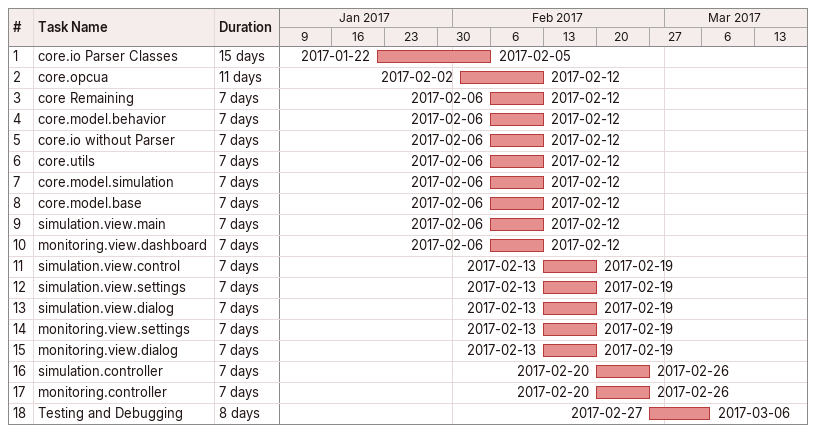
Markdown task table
| ID | Task | Duration | Start | Finish |
|---|---|---|---|---|
| 1 | core.io Parser Classes | 15d | 2017-01-22 | 2017-02-05 |
| 2 | core.opcua | 11d | 2017-02-02 | 2017-02-12 |
| 3 | core Remaining | 7d | 2017-02-06 | 2017-02-12 |
| 4 | core.model.behavior | 7d | 2017-02-06 | 2017-02-12 |
| 5 | core.io without Parser | 7d | 2017-02-06 | 2017-02-12 |
| 6 | core.utils | 7d | 2017-02-06 | 2017-02-12 |
| 7 | core.model.simulation | 7d | 2017-02-06 | 2017-02-12 |
| 8 | core.model.base | 7d | 2017-02-06 | 2017-02-12 |
| 9 | simulation.view.main | 7d | 2017-02-06 | 2017-02-12 |
| 10 | monitoring.view.dashboard | 7d | 2017-02-06 | 2017-02-12 |
| 11 | simulation.view.control | 7d | 2017-02-13 | 2017-02-19 |
| 12 | simulation.view.settings | 7d | 2017-02-13 | 2017-02-19 |
| 13 | simulation.view.dialog | 7d | 2017-02-13 | 2017-02-19 |
| 14 | monitoring.view.settings | 7d | 2017-02-13 | 2017-02-19 |
| 15 | monitoring.view.dialog | 7d | 2017-02-13 | 2017-02-19 |
| 16 | simulation.controller | 7d | 2017-02-20 | 2017-02-26 |
| 17 | monitoring.controller | 7d | 2017-02-20 | 2017-02-26 |
| 18 | Testing and Debugging | 8d | 2017-02-27 | 2017-03-06 |
